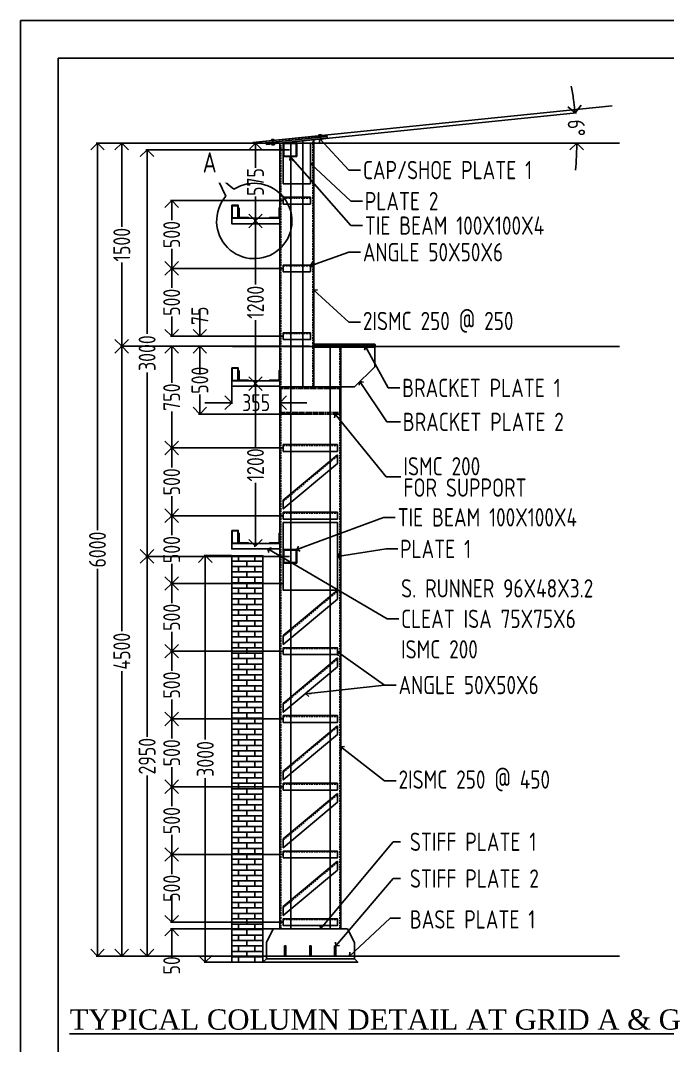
# Model space of a CAD drawing. Header units: millimetres. Extents: x 3470347 to 5996549, y -3470518 to 17149644.
# Drawn here: x 4680305 to 4689857, y 6615136 to 6630265 of the extents above; entities that cross this region are included whole.
import ezdxf

# ---------------------------------------------------------------- set-up
doc = ezdxf.new("R2010")
doc.units = ezdxf.units.MM
doc.header["$MEASUREMENT"] = 0
doc.header["$PDMODE"] = 35
doc.header["$PDSIZE"] = -5
doc.linetypes.add('DASHED', pattern=[0.75, 0.5, -0.25])
doc.linetypes.add('DASHED2', pattern=[0.375, 0.25, -0.125])
doc.layers.get('0').update_dxf_attribs({"linetype": 'CONTINUOUS', "lineweight": 25})
doc.layers.get('DEFPOINTS').update_dxf_attribs({"linetype": 'CONTINUOUS', "lineweight": 25})
doc.layers.add('BOLT', color=1, linetype='CONTINUOUS')
doc.layers.add('see level', color=2, linetype='CONTINUOUS')
for name, color, linetype, lineweight in [('L5', 10, 'CONTINUOUS', 40), ('rRCC 1', 3, 'CONTINUOUS', 25), ('SHEET', 7, 'CONTINUOUS', 15)]:
    doc.layers.add(name, color=color, linetype=linetype, lineweight=lineweight)
doc.styles.add('DIM', font='geniso.shx', dxfattribs={"width": 0.85})
doc.styles.add('JAINIL', font='times.ttf')
doc.dimstyles.new('ST-100', dxfattribs={"dimscale": 100, "dimtxt": 7, "dimasz": 5, "dimexe": 0.18, "dimexo": 0.0625, "dimgap": 0.2, "dimtad": 0, "dimdec": 0, "dimzin": 0, "dimdsep": 46, "dimtxsty": 'DIM', "dimblk": 'OPEN90', "dimcen": 0.09, "dimclrd": 256, "dimclrt": 7, "dimadec": 0, "dimazin": 0, "dimtfac": 1, "dimtdec": 0, "dimtofl": 0, "dimtmove": 0, "dimatfit": 3, "dimldrblk": 'OPEN90', "dimfxl": 1, "dimtolj": 1, "dimtzin": 0, "dimlwd": -1, "dimarcsym": 0})
doc.dimstyles.new('ST-50', dxfattribs={"dimscale": 100, "dimtxt": 2.5, "dimasz": 2, "dimexe": 0.18, "dimexo": 0.0625, "dimgap": 0.2, "dimtad": 0, "dimdec": 0, "dimlfac": 0.5, "dimzin": 0, "dimdsep": 46, "dimtxsty": 'DIM', "dimblk": 'OPEN90', "dimcen": 0.09, "dimclrd": 256, "dimclrt": 7, "dimadec": 0, "dimazin": 0, "dimtfac": 1, "dimtdec": 0, "dimtofl": 0, "dimtmove": 0, "dimatfit": 3, "dimldrblk": 'OPEN90', "dimfxl": 1, "dimtolj": 1, "dimtzin": 0, "dimlwd": -1, "dimarcsym": 0})

# ---------------------------------------------------------------- blocks, each defined once
blk = doc.blocks.new('_Open90')
at = {"color": 0, "linetype": 'ByBlock', "lineweight": -2}
for p, q in [((0, 0), (-1, 0)), ((-0.5, 0.5), (0, 0)), ((0, 0), (-0.5, -0.5))]:
    blk.add_line(p, q, dxfattribs=at)
blk = doc.blocks.new('*D1111')
at = {"layer": 'BOLT', "color": 0, "lineweight": -2}
for p, q in [((4683768, 6624906), (4683756, 6624906)), ((4683768, 6622506), (4683756, 6622506))]:
    blk.add_line(p, q, dxfattribs=at)
at = {"layer": 'BOLT'}
for p, q in [((4683774, 6624706), (4683774, 6623970)), ((4683774, 6622706), (4683774, 6623441))]:
    blk.add_line(p, q, dxfattribs=at)
at = {"layer": 'DEFPOINTS', "color": 0}
for p in [(4683774, 6624906), (4683774, 6624906), (4683774, 6622506)]:
    blk.add_point(p, dxfattribs=at)
at = {"layer": 'BOLT', "xscale": 200, "yscale": 200, "zscale": 200}
for p, rotation in [((4683774, 6624906), 90), ((4683774, 6622506), 270)]:
    blk.add_blockref('_Open90', p, dxfattribs=dict(at, rotation=rotation))
at = {"layer": 'BOLT', "color": 7, "insert": (4683774, 6623706), "char_height": 250, "attachment_point": 5, "rotation": 90, "style": 'DIM'}
blk.add_mtext('\\A1;1200', dxfattribs=at)
blk = doc.blocks.new('*D1112')
at = {"layer": 'BOLT', "color": 0, "lineweight": -2}
for p, q in [((4683768, 6627306), (4683756, 6627306)), ((4683768, 6624906), (4683756, 6624906))]:
    blk.add_line(p, q, dxfattribs=at)
at = {"layer": 'BOLT'}
for p, q in [((4683774, 6627106), (4683774, 6626370)), ((4683774, 6625106), (4683774, 6625841))]:
    blk.add_line(p, q, dxfattribs=at)
at = {"layer": 'DEFPOINTS', "color": 0}
for p in [(4683774, 6627306), (4683774, 6627306), (4683774, 6624906)]:
    blk.add_point(p, dxfattribs=at)
at = {"layer": 'BOLT', "xscale": 200, "yscale": 200, "zscale": 200}
for p, rotation in [((4683774, 6627306), 90), ((4683774, 6624906), 270)]:
    blk.add_blockref('_Open90', p, dxfattribs=dict(at, rotation=rotation))
at = {"layer": 'BOLT', "color": 7, "insert": (4683774, 6626106), "char_height": 250, "attachment_point": 5, "rotation": 90, "style": 'DIM'}
blk.add_mtext('\\A1;1200', dxfattribs=at)
blk = doc.blocks.new('*D1113')
at = {"layer": 'BOLT', "color": 0, "lineweight": -2}
for p, q in [((4683768, 6628456), (4683756, 6628456)), ((4683768, 6627306), (4683756, 6627306))]:
    blk.add_line(p, q, dxfattribs=at)
at = {"layer": 'BOLT'}
for p, q in [((4683774, 6628256), (4683774, 6628092)), ((4683774, 6627506), (4683774, 6627669))]:
    blk.add_line(p, q, dxfattribs=at)
at = {"layer": 'DEFPOINTS', "color": 0}
for p in [(4683774, 6628456), (4683774, 6628456), (4683774, 6627306)]:
    blk.add_point(p, dxfattribs=at)
at = {"layer": 'BOLT', "xscale": 200, "yscale": 200, "zscale": 200}
for p, rotation in [((4683774, 6628456), 90), ((4683774, 6627306), 270)]:
    blk.add_blockref('_Open90', p, dxfattribs=dict(at, rotation=rotation))
at = {"layer": 'BOLT', "color": 7, "insert": (4683774, 6627881), "char_height": 250, "attachment_point": 5, "rotation": 90, "style": 'DIM'}
blk.add_mtext('\\A1;575', dxfattribs=at)
blk = doc.blocks.new('*D1114')
at = {"layer": 'BOLT', "color": 0, "lineweight": -2}
for p, q in [((4684334, 6628476), (4688513, 6628904)), ((4684340, 6628456), (4688536, 6628456))]:
    blk.add_line(p, q, dxfattribs=at)
at = {"layer": 'BOLT'}
for start, end in [(8.4624, 11.0768), (354.7713, 357.3857)]:
    blk.add_arc((4684134, 6628456), 4384, start, end, dxfattribs=at)
at = {"layer": 'DEFPOINTS', "color": 0}
for p in [(4688508, 6628754), (4684134, 6628456), (4684328, 6628475), (4684334, 6628456)]:
    blk.add_point(p, dxfattribs=at)
at = {"layer": 'BOLT', "xscale": 200, "yscale": 200, "zscale": 200}
for p, rotation in [((4688495, 6628902), 277.1552452663862), ((4688518, 6628456), 88.69282649763038)]:
    blk.add_blockref('_Open90', p, dxfattribs=dict(at, rotation=rotation))
at = {"layer": 'BOLT', "color": 7, "insert": (4688512, 6628679), "char_height": 250, "attachment_point": 5, "rotation": 272.924, "style": 'DIM'}
blk.add_mtext('\\A1;6%%d', dxfattribs=at)
blk = doc.blocks.new('*D1115')
at = {"layer": 'BOLT', "color": 0, "lineweight": -2}
for p, q in [((4683424, 6624859), (4683424, 6624606)), ((4684134, 6624859), (4684134, 6624606))]:
    blk.add_line(p, q, dxfattribs=at)
at = {"layer": 'BOLT'}
for p, q in [((4683224, 6624624), (4683024, 6624624)), ((4684334, 6624624), (4684534, 6624624))]:
    blk.add_line(p, q, dxfattribs=at)
at = {"layer": 'DEFPOINTS', "color": 0}
for p in [(4683424, 6624866), (4684134, 6624866), (4684134, 6624624)]:
    blk.add_point(p, dxfattribs=at)
at = {"layer": 'BOLT', "xscale": 200, "yscale": 200, "zscale": 200}
blk.add_blockref('_Open90', (4683424, 6624624), dxfattribs=at)
at = {"layer": 'BOLT', "xscale": 200, "yscale": 200, "zscale": 200, "rotation": 180}
blk.add_blockref('_Open90', (4684134, 6624624), dxfattribs=at)
at = {"layer": 'BOLT', "color": 7, "insert": (4683784, 6624624), "char_height": 250, "attachment_point": 5, "style": 'DIM'}
blk.add_mtext('\\A1;355', dxfattribs=at)
blk = doc.blocks.new('*D1116')
at = {"layer": 'BOLT', "color": 0, "lineweight": -2}
for p, q in [((4684128, 6628456), (4681423, 6628456)), ((4683928, 6616456), (4681423, 6616456))]:
    blk.add_line(p, q, dxfattribs=at)
at = {"layer": 'BOLT'}
for p, q in [((4681441, 6628256), (4681441, 6622741)), ((4681441, 6616656), (4681441, 6622170))]:
    blk.add_line(p, q, dxfattribs=at)
at = {"layer": 'DEFPOINTS', "color": 0}
for p in [(4681441, 6628456), (4684134, 6628456), (4683934, 6616456)]:
    blk.add_point(p, dxfattribs=at)
at = {"layer": 'BOLT', "xscale": 200, "yscale": 200, "zscale": 200}
for p, rotation in [((4681441, 6628456), 90), ((4681441, 6616456), 270)]:
    blk.add_blockref('_Open90', p, dxfattribs=dict(at, rotation=rotation))
at = {"layer": 'BOLT', "color": 7, "insert": (4681441, 6622456), "char_height": 250, "attachment_point": 5, "rotation": 90, "style": 'DIM'}
blk.add_mtext('\\A1;6000', dxfattribs=at)
blk = doc.blocks.new('*D1117')
at = {"layer": 'BOLT'}
for p, q in [((4682537, 6617156), (4682537, 6617356)), ((4682537, 6616656), (4682537, 6616456))]:
    blk.add_line(p, q, dxfattribs=at)
at = {"layer": 'BOLT', "color": 0, "lineweight": -2}
for p, q in [((4684178, 6616956), (4682519, 6616956)), ((4684189, 6616856), (4682519, 6616856))]:
    blk.add_line(p, q, dxfattribs=at)
at = {"layer": 'DEFPOINTS', "color": 0}
for p in [(4682537, 6616956), (4684184, 6616956), (4684195, 6616856)]:
    blk.add_point(p, dxfattribs=at)
at = {"layer": 'BOLT', "xscale": 200, "yscale": 200, "zscale": 200}
for p, rotation in [((4682537, 6616956), 270), ((4682537, 6616856), 90)]:
    blk.add_blockref('_Open90', p, dxfattribs=dict(at, rotation=rotation))
at = {"layer": 'BOLT', "color": 7, "insert": (4682537, 6616319), "char_height": 250, "attachment_point": 5, "rotation": 90, "style": 'DIM'}
blk.add_mtext('\\A1;50', dxfattribs=at)
blk = doc.blocks.new('*D1118')
at = {"layer": 'BOLT', "color": 0, "lineweight": -2}
for p, q in [((4684178, 6617956), (4682519, 6617956)), ((4684178, 6616956), (4682519, 6616956))]:
    blk.add_line(p, q, dxfattribs=at)
at = {"layer": 'BOLT'}
for p, q in [((4682537, 6617756), (4682537, 6617667)), ((4682537, 6617156), (4682537, 6617244))]:
    blk.add_line(p, q, dxfattribs=at)
at = {"layer": 'DEFPOINTS', "color": 0}
for p in [(4682537, 6617956), (4684184, 6617956), (4684184, 6616956)]:
    blk.add_point(p, dxfattribs=at)
at = {"layer": 'BOLT', "xscale": 200, "yscale": 200, "zscale": 200}
for p, rotation in [((4682537, 6617956), 90), ((4682537, 6616956), 270)]:
    blk.add_blockref('_Open90', p, dxfattribs=dict(at, rotation=rotation))
at = {"layer": 'BOLT', "color": 7, "insert": (4682537, 6617456), "char_height": 250, "attachment_point": 5, "rotation": 90, "style": 'DIM'}
blk.add_mtext('\\A1;500', dxfattribs=at)
blk = doc.blocks.new('*D1119')
at = {"layer": 'BOLT', "color": 0, "lineweight": -2}
for p, q in [((4684178, 6618956), (4682519, 6618956)), ((4684178, 6617956), (4682519, 6617956))]:
    blk.add_line(p, q, dxfattribs=at)
at = {"layer": 'BOLT'}
for p, q in [((4682537, 6618756), (4682537, 6618667)), ((4682537, 6618156), (4682537, 6618244))]:
    blk.add_line(p, q, dxfattribs=at)
at = {"layer": 'DEFPOINTS', "color": 0}
for p in [(4682537, 6618956), (4684184, 6618956), (4684184, 6617956)]:
    blk.add_point(p, dxfattribs=at)
at = {"layer": 'BOLT', "xscale": 200, "yscale": 200, "zscale": 200}
for p, rotation in [((4682537, 6618956), 90), ((4682537, 6617956), 270)]:
    blk.add_blockref('_Open90', p, dxfattribs=dict(at, rotation=rotation))
at = {"layer": 'BOLT', "color": 7, "insert": (4682537, 6618456), "char_height": 250, "attachment_point": 5, "rotation": 90, "style": 'DIM'}
blk.add_mtext('\\A1;500', dxfattribs=at)
blk = doc.blocks.new('*D1120')
at = {"layer": 'BOLT', "color": 0, "lineweight": -2}
for p, q in [((4684178, 6619956), (4682519, 6619956)), ((4684178, 6618956), (4682519, 6618956))]:
    blk.add_line(p, q, dxfattribs=at)
at = {"layer": 'BOLT'}
for p, q in [((4682537, 6619756), (4682537, 6619667)), ((4682537, 6619156), (4682537, 6619244))]:
    blk.add_line(p, q, dxfattribs=at)
at = {"layer": 'DEFPOINTS', "color": 0}
for p in [(4682537, 6619956), (4684184, 6619956), (4684184, 6618956)]:
    blk.add_point(p, dxfattribs=at)
at = {"layer": 'BOLT', "xscale": 200, "yscale": 200, "zscale": 200}
for p, rotation in [((4682537, 6619956), 90), ((4682537, 6618956), 270)]:
    blk.add_blockref('_Open90', p, dxfattribs=dict(at, rotation=rotation))
at = {"layer": 'BOLT', "color": 7, "insert": (4682537, 6619456), "char_height": 250, "attachment_point": 5, "rotation": 90, "style": 'DIM'}
blk.add_mtext('\\A1;500', dxfattribs=at)
blk = doc.blocks.new('*D1121')
at = {"layer": 'BOLT', "color": 0, "lineweight": -2}
for p, q in [((4684178, 6620956), (4682519, 6620956)), ((4684178, 6619956), (4682519, 6619956))]:
    blk.add_line(p, q, dxfattribs=at)
at = {"layer": 'BOLT'}
for p, q in [((4682537, 6620756), (4682537, 6620667)), ((4682537, 6620156), (4682537, 6620244))]:
    blk.add_line(p, q, dxfattribs=at)
at = {"layer": 'DEFPOINTS', "color": 0}
for p in [(4682537, 6620956), (4684184, 6620956), (4684184, 6619956)]:
    blk.add_point(p, dxfattribs=at)
at = {"layer": 'BOLT', "xscale": 200, "yscale": 200, "zscale": 200}
for p, rotation in [((4682537, 6620956), 90), ((4682537, 6619956), 270)]:
    blk.add_blockref('_Open90', p, dxfattribs=dict(at, rotation=rotation))
at = {"layer": 'BOLT', "color": 7, "insert": (4682537, 6620456), "char_height": 250, "attachment_point": 5, "rotation": 90, "style": 'DIM'}
blk.add_mtext('\\A1;500', dxfattribs=at)
blk = doc.blocks.new('*D1122')
at = {"layer": 'BOLT', "color": 0, "lineweight": -2}
for p, q in [((4684178, 6621956), (4682519, 6621956)), ((4684178, 6620956), (4682519, 6620956))]:
    blk.add_line(p, q, dxfattribs=at)
at = {"layer": 'BOLT'}
for p, q in [((4682537, 6621756), (4682537, 6621667)), ((4682537, 6621156), (4682537, 6621244))]:
    blk.add_line(p, q, dxfattribs=at)
at = {"layer": 'DEFPOINTS', "color": 0}
for p in [(4682537, 6621956), (4684184, 6621956), (4684184, 6620956)]:
    blk.add_point(p, dxfattribs=at)
at = {"layer": 'BOLT', "xscale": 200, "yscale": 200, "zscale": 200}
for p, rotation in [((4682537, 6621956), 90), ((4682537, 6620956), 270)]:
    blk.add_blockref('_Open90', p, dxfattribs=dict(at, rotation=rotation))
at = {"layer": 'BOLT', "color": 7, "insert": (4682537, 6621456), "char_height": 250, "attachment_point": 5, "rotation": 90, "style": 'DIM'}
blk.add_mtext('\\A1;500', dxfattribs=at)
blk = doc.blocks.new('*D1123')
at = {"layer": 'BOLT', "color": 0, "lineweight": -2}
for p, q in [((4684178, 6622956), (4682519, 6622956)), ((4684178, 6621956), (4682519, 6621956))]:
    blk.add_line(p, q, dxfattribs=at)
at = {"layer": 'BOLT'}
for p, q in [((4682537, 6622756), (4682537, 6622667)), ((4682537, 6622156), (4682537, 6622244))]:
    blk.add_line(p, q, dxfattribs=at)
at = {"layer": 'DEFPOINTS', "color": 0}
for p in [(4682537, 6622956), (4684184, 6622956), (4684184, 6621956)]:
    blk.add_point(p, dxfattribs=at)
at = {"layer": 'BOLT', "xscale": 200, "yscale": 200, "zscale": 200}
for p, rotation in [((4682537, 6622956), 90), ((4682537, 6621956), 270)]:
    blk.add_blockref('_Open90', p, dxfattribs=dict(at, rotation=rotation))
at = {"layer": 'BOLT', "color": 7, "insert": (4682537, 6622456), "char_height": 250, "attachment_point": 5, "rotation": 90, "style": 'DIM'}
blk.add_mtext('\\A1;500', dxfattribs=at)
blk = doc.blocks.new('*D1124')
at = {"layer": 'BOLT', "color": 0, "lineweight": -2}
for p, q in [((4684178, 6623956), (4682519, 6623956)), ((4684178, 6622956), (4682519, 6622956))]:
    blk.add_line(p, q, dxfattribs=at)
at = {"layer": 'BOLT'}
for p, q in [((4682537, 6623756), (4682537, 6623667)), ((4682537, 6623156), (4682537, 6623244))]:
    blk.add_line(p, q, dxfattribs=at)
at = {"layer": 'DEFPOINTS', "color": 0}
for p in [(4682537, 6623956), (4684184, 6623956), (4684184, 6622956)]:
    blk.add_point(p, dxfattribs=at)
at = {"layer": 'BOLT', "xscale": 200, "yscale": 200, "zscale": 200}
for p, rotation in [((4682537, 6623956), 90), ((4682537, 6622956), 270)]:
    blk.add_blockref('_Open90', p, dxfattribs=dict(at, rotation=rotation))
at = {"layer": 'BOLT', "color": 7, "insert": (4682537, 6623456), "char_height": 250, "attachment_point": 5, "rotation": 90, "style": 'DIM'}
blk.add_mtext('\\A1;500', dxfattribs=at)
blk = doc.blocks.new('*D1125')
at = {"layer": 'BOLT', "color": 0, "lineweight": -2}
for p, q in [((4684128, 6625456), (4682519, 6625456)), ((4684178, 6623956), (4682519, 6623956))]:
    blk.add_line(p, q, dxfattribs=at)
at = {"layer": 'BOLT'}
for p, q in [((4682537, 6625256), (4682537, 6624917)), ((4682537, 6624156), (4682537, 6624494))]:
    blk.add_line(p, q, dxfattribs=at)
at = {"layer": 'DEFPOINTS', "color": 0}
for p in [(4682537, 6625456), (4684134, 6625456), (4684184, 6623956)]:
    blk.add_point(p, dxfattribs=at)
at = {"layer": 'BOLT', "xscale": 200, "yscale": 200, "zscale": 200}
for p, rotation in [((4682537, 6625456), 90), ((4682537, 6623956), 270)]:
    blk.add_blockref('_Open90', p, dxfattribs=dict(at, rotation=rotation))
at = {"layer": 'BOLT', "color": 7, "insert": (4682537, 6624706), "char_height": 250, "attachment_point": 5, "rotation": 90, "style": 'DIM'}
blk.add_mtext('\\A1;750', dxfattribs=at)
blk = doc.blocks.new('*D1126')
at = {"layer": 'BOLT'}
for p, q in [((4682953, 6625806), (4682953, 6626006)), ((4682953, 6625256), (4682953, 6625056))]:
    blk.add_line(p, q, dxfattribs=at)
at = {"layer": 'BOLT', "color": 0, "lineweight": -2}
for p, q in [((4684178, 6625606), (4682935, 6625606)), ((4684128, 6625456), (4682935, 6625456))]:
    blk.add_line(p, q, dxfattribs=at)
at = {"layer": 'DEFPOINTS', "color": 0}
for p in [(4682953, 6625606), (4684184, 6625606), (4684134, 6625456)]:
    blk.add_point(p, dxfattribs=at)
at = {"layer": 'BOLT', "xscale": 200, "yscale": 200, "zscale": 200}
for p, rotation in [((4682953, 6625606), 270), ((4682953, 6625456), 90)]:
    blk.add_blockref('_Open90', p, dxfattribs=dict(at, rotation=rotation))
at = {"layer": 'BOLT', "color": 7, "insert": (4682953, 6625906), "char_height": 250, "attachment_point": 5, "rotation": 90, "style": 'DIM'}
blk.add_mtext('\\A1;75', dxfattribs=at)
blk = doc.blocks.new('*D1127')
at = {"layer": 'BOLT', "color": 0, "lineweight": -2}
for p, q in [((4684178, 6626606), (4682519, 6626606)), ((4684178, 6625606), (4682519, 6625606))]:
    blk.add_line(p, q, dxfattribs=at)
at = {"layer": 'BOLT'}
for p, q in [((4682537, 6626406), (4682537, 6626317)), ((4682537, 6625806), (4682537, 6625894))]:
    blk.add_line(p, q, dxfattribs=at)
at = {"layer": 'DEFPOINTS', "color": 0}
for p in [(4682537, 6626606), (4684184, 6626606), (4684184, 6625606)]:
    blk.add_point(p, dxfattribs=at)
at = {"layer": 'BOLT', "xscale": 200, "yscale": 200, "zscale": 200}
for p, rotation in [((4682537, 6626606), 90), ((4682537, 6625606), 270)]:
    blk.add_blockref('_Open90', p, dxfattribs=dict(at, rotation=rotation))
at = {"layer": 'BOLT', "color": 7, "insert": (4682537, 6626106), "char_height": 250, "attachment_point": 5, "rotation": 90, "style": 'DIM'}
blk.add_mtext('\\A1;500', dxfattribs=at)
blk = doc.blocks.new('*D1128')
at = {"layer": 'BOLT', "color": 0, "lineweight": -2}
for p, q in [((4684178, 6627606), (4682519, 6627606)), ((4684178, 6626606), (4682519, 6626606))]:
    blk.add_line(p, q, dxfattribs=at)
at = {"layer": 'BOLT'}
for p, q in [((4682537, 6627406), (4682537, 6627317)), ((4682537, 6626806), (4682537, 6626894))]:
    blk.add_line(p, q, dxfattribs=at)
at = {"layer": 'DEFPOINTS', "color": 0}
for p in [(4682537, 6627606), (4684184, 6627606), (4684184, 6626606)]:
    blk.add_point(p, dxfattribs=at)
at = {"layer": 'BOLT', "xscale": 200, "yscale": 200, "zscale": 200}
for p, rotation in [((4682537, 6627606), 90), ((4682537, 6626606), 270)]:
    blk.add_blockref('_Open90', p, dxfattribs=dict(at, rotation=rotation))
at = {"layer": 'BOLT', "color": 7, "insert": (4682537, 6627106), "char_height": 250, "attachment_point": 5, "rotation": 90, "style": 'DIM'}
blk.add_mtext('\\A1;500', dxfattribs=at)
blk = doc.blocks.new('*D1129')
at = {"layer": 'BOLT', "color": 0, "lineweight": -2}
for p, q in [((4683418, 6622366), (4683015, 6622366)), ((4683418, 6616366), (4683015, 6616366))]:
    blk.add_line(p, q, dxfattribs=at)
at = {"layer": 'BOLT'}
for p, q in [((4683033, 6622166), (4683033, 6619651)), ((4683033, 6616566), (4683033, 6619080))]:
    blk.add_line(p, q, dxfattribs=at)
at = {"layer": 'DEFPOINTS', "color": 0}
for p in [(4683424, 6622366), (4683033, 6616366), (4683424, 6616366)]:
    blk.add_point(p, dxfattribs=at)
at = {"layer": 'BOLT', "xscale": 200, "yscale": 200, "zscale": 200}
for p, rotation in [((4683033, 6622366), 90), ((4683033, 6616366), 270)]:
    blk.add_blockref('_Open90', p, dxfattribs=dict(at, rotation=rotation))
at = {"layer": 'BOLT', "color": 7, "insert": (4683033, 6619366), "char_height": 250, "attachment_point": 5, "rotation": 90, "style": 'DIM'}
blk.add_mtext('\\A1;3000', dxfattribs=at)
blk = doc.blocks.new('*D1499')
at = {"layer": 'BOLT', "color": 0, "lineweight": -2}
for p, q in [((4684578, 6625456), (4682935, 6625456)), ((4684578, 6624456), (4682935, 6624456))]:
    blk.add_line(p, q, dxfattribs=at)
at = {"layer": 'BOLT'}
for p, q in [((4682953, 6625256), (4682953, 6625167)), ((4682953, 6624656), (4682953, 6624744))]:
    blk.add_line(p, q, dxfattribs=at)
at = {"layer": 'DEFPOINTS', "color": 0}
for p in [(4682953, 6625456), (4684584, 6625456), (4684584, 6624456)]:
    blk.add_point(p, dxfattribs=at)
at = {"layer": 'BOLT', "xscale": 200, "yscale": 200, "zscale": 200}
for p, rotation in [((4682953, 6625456), 90), ((4682953, 6624456), 270)]:
    blk.add_blockref('_Open90', p, dxfattribs=dict(at, rotation=rotation))
at = {"layer": 'BOLT', "color": 7, "insert": (4682953, 6624956), "char_height": 250, "attachment_point": 5, "rotation": 90, "style": 'DIM'}
blk.add_mtext('\\A1;500', dxfattribs=at)
blk = doc.blocks.new('*D1501')
at = {"layer": 'BOLT', "color": 0, "lineweight": -2}
for p, q in [((4684128, 6625456), (4681782, 6625456)), ((4682245, 6616456), (4681782, 6616456))]:
    blk.add_line(p, q, dxfattribs=at)
at = {"layer": 'BOLT'}
for p, q in [((4681800, 6625256), (4681800, 6621252)), ((4681800, 6616656), (4681800, 6620659))]:
    blk.add_line(p, q, dxfattribs=at)
at = {"layer": 'DEFPOINTS', "color": 0}
for p in [(4681800, 6625456), (4684134, 6625456), (4682251, 6616456)]:
    blk.add_point(p, dxfattribs=at)
at = {"layer": 'BOLT', "xscale": 200, "yscale": 200, "zscale": 200}
for p, rotation in [((4681800, 6625456), 90), ((4681800, 6616456), 270)]:
    blk.add_blockref('_Open90', p, dxfattribs=dict(at, rotation=rotation))
at = {"layer": 'BOLT', "color": 7, "insert": (4681800, 6620956), "char_height": 250, "attachment_point": 5, "rotation": 90, "style": 'DIM'}
blk.add_mtext('\\A1;4500', dxfattribs=at)
blk = doc.blocks.new('*D1502')
at = {"layer": 'BOLT', "color": 0, "lineweight": -2}
for p, q in [((4684128, 6628456), (4681782, 6628456)), ((4684128, 6625456), (4681782, 6625456))]:
    blk.add_line(p, q, dxfattribs=at)
at = {"layer": 'BOLT'}
for p, q in [((4681800, 6628256), (4681800, 6627220)), ((4681800, 6625656), (4681800, 6626691))]:
    blk.add_line(p, q, dxfattribs=at)
at = {"layer": 'DEFPOINTS', "color": 0}
for p in [(4681800, 6628456), (4684134, 6628456), (4684134, 6625456)]:
    blk.add_point(p, dxfattribs=at)
at = {"layer": 'BOLT', "xscale": 200, "yscale": 200, "zscale": 200}
for p, rotation in [((4681800, 6628456), 90), ((4681800, 6625456), 270)]:
    blk.add_blockref('_Open90', p, dxfattribs=dict(at, rotation=rotation))
at = {"layer": 'BOLT', "color": 7, "insert": (4681800, 6626956), "char_height": 250, "attachment_point": 5, "rotation": 90, "style": 'DIM'}
blk.add_mtext('\\A1;1500', dxfattribs=at)
blk = doc.blocks.new('*D1844')
at = {"layer": 'BOLT', "color": 0, "lineweight": -2}
for p, q in [((4684278, 6622356), (4682156, 6622356)), ((4682148, 6616456), (4682192, 6616456))]:
    blk.add_line(p, q, dxfattribs=at)
at = {"layer": 'BOLT'}
for p, q in [((4682174, 6622156), (4682174, 6619692)), ((4682174, 6616656), (4682174, 6619120))]:
    blk.add_line(p, q, dxfattribs=at)
at = {"layer": 'DEFPOINTS', "color": 0}
for p in [(4682174, 6622356), (4684284, 6622356), (4682142, 6616456)]:
    blk.add_point(p, dxfattribs=at)
at = {"layer": 'BOLT', "xscale": 200, "yscale": 200, "zscale": 200}
for p, rotation in [((4682174, 6622356), 90), ((4682174, 6616456), 270)]:
    blk.add_blockref('_Open90', p, dxfattribs=dict(at, rotation=rotation))
at = {"layer": 'BOLT', "color": 7, "insert": (4682174, 6619406), "char_height": 250, "attachment_point": 5, "rotation": 90, "style": 'DIM'}
blk.add_mtext('\\A1;2950', dxfattribs=at)
blk = doc.blocks.new('*D1845')
at = {"layer": 'BOLT', "color": 0, "lineweight": -2}
for p, q in [((4684278, 6628356), (4682156, 6628356)), ((4682344, 6622356), (4682156, 6622356))]:
    blk.add_line(p, q, dxfattribs=at)
at = {"layer": 'BOLT'}
for p, q in [((4682174, 6628156), (4682174, 6625641)), ((4682174, 6622556), (4682174, 6625070))]:
    blk.add_line(p, q, dxfattribs=at)
at = {"layer": 'DEFPOINTS', "color": 0}
for p in [(4682174, 6628356), (4684284, 6628356), (4682350, 6622356)]:
    blk.add_point(p, dxfattribs=at)
at = {"layer": 'BOLT', "xscale": 200, "yscale": 200, "zscale": 200}
for p, rotation in [((4682174, 6628356), 90), ((4682174, 6622356), 270)]:
    blk.add_blockref('_Open90', p, dxfattribs=dict(at, rotation=rotation))
at = {"layer": 'BOLT', "color": 7, "insert": (4682174, 6625356), "char_height": 250, "attachment_point": 5, "rotation": 90, "style": 'DIM'}
blk.add_mtext('\\A1;3000', dxfattribs=at)

msp = doc.modelspace()

# ---------------------------------------------------------------- hatches: boundary and pattern name
at = {"transparency": 33554559}
h = msp.add_hatch(color=2, dxfattribs=at)
h.dxf.hatch_style = 1
h.paths.add_polyline_path([(4684184.45, 6628255.63), (4684184.45, 6628455.63), (4684384.45, 6628455.63), (4684384.45, 6628255.63)])
h.paths.add_polyline_path([(4684192.45, 6628263.63), (4684192.45, 6628447.63), (4684376.45, 6628447.63), (4684376.45, 6628263.63)], flags=16)
h = msp.add_hatch(color=2, dxfattribs=at)
h.dxf.hatch_style = 1
h.paths.add_polyline_path([(4683424.45, 6627345.63), (4683424.45, 6627537.63), (4683520.45, 6627537.63), (4683520.45, 6627345.63)])
h.paths.add_polyline_path([(4683430.85, 6627531.23), (4683430.85, 6627352.03), (4683514.05, 6627352.03), (4683514.05, 6627531.23)], flags=16)
h = msp.add_hatch(color=2, dxfattribs=at)
h.dxf.hatch_style = 1
h.paths.add_polyline_path([(4683424.45, 6624945.63), (4683424.45, 6625137.63), (4683520.45, 6625137.63), (4683520.45, 6624945.63)])
h.paths.add_polyline_path([(4683430.85, 6625131.23), (4683430.85, 6624952.03), (4683514.05, 6624952.03), (4683514.05, 6625131.23)], flags=16)
h = msp.add_hatch(color=2, dxfattribs=at)
h.dxf.hatch_style = 1
h.paths.add_polyline_path([(4683424.45, 6622545.63), (4683424.45, 6622737.63), (4683520.45, 6622737.63), (4683520.45, 6622545.63)])
h.paths.add_polyline_path([(4683430.85, 6622731.23), (4683430.85, 6622552.03), (4683514.05, 6622552.03), (4683514.05, 6622731.23)], flags=16)
at = {"ltscale": 15, "true_color": 0xcd6928}
h = msp.add_hatch(dxfattribs=at)
h.set_pattern_fill('AR-BRSTD', color=32, scale=30)
h.set_pattern_definition([(0, (4683884.45, 6615165.63), (0, 80.01), []), (90, (4683884.45, 6615165.63), (-120, 80.01), [80.01, -80.01])])
h.paths.add_polyline_path([(4683424.45, 6616365.63), (4683884.45, 6616365.63), (4683884.45, 6622365.63), (4683424.45, 6622365.63)])
at = {"transparency": 33554559}
h = msp.add_hatch(color=2, dxfattribs=at)
h.dxf.hatch_style = 1
h.paths.add_polyline_path([(4684184.45, 6622255.63), (4684184.45, 6622455.63), (4684384.45, 6622455.63), (4684384.45, 6622255.63)])
h.paths.add_polyline_path([(4684192.45, 6622263.63), (4684192.45, 6622447.63), (4684376.45, 6622447.63), (4684376.45, 6622263.63)], flags=16)

# ---------------------------------------------------------------- linework, layer by layer
at = {"color": 1}
for p, q in [((4684134.45, 6616855.63, 0), (4684134.45, 6628455.63, 0)), ((4684294.45, 6624655.63, 0), (4684294.45, 6628472.02, 0)), ((4684474.45, 6624855.63, 0), (4684474.45, 6628490.45, 0)), ((4684634.45, 6624855.63, 0), (4684634.45, 6628506.84, 0)), ((4684874.45, 6624655.63, 0), (4684874.45, 6625455.63, 0)), ((4685034.45, 6616855.63, 0), (4685034.45, 6625455.63, 0)), ((4684294.45, 6616855.63, 0), (4684294.45, 6624655.63, 0)), ((4684874.45, 6616855.63, 0), (4684874.45, 6624655.63, 0))]:
    msp.add_line(p, q, dxfattribs=at)
at = {"color": 1, "linetype": 'DASHED', "ltscale": 50}
for p, q in [((4684148.65, 6624655.63, 0), (4684148.65, 6628457.08, 0)), ((4684620.25, 6624855.63, 0), (4684620.25, 6628505.39, 0)), ((4685020.25, 6624655.63, 0), (4685020.25, 6625455.63, 0)), ((4684148.65, 6616855.63, 0), (4684148.65, 6624655.63, 0)), ((4685020.25, 6616855.63, 0), (4685020.25, 6624655.63, 0))]:
    msp.add_line(p, q, dxfattribs=at)
at = {"color": 3, "elevation": 0}
for points in [[(4689039.05, 6629006.23), (4683734.43, 6628462.91)], [(4684184.45, 6627555.63), (4684584.45, 6627555.63), (4684584.45, 6627655.63), (4684184.45, 6627655.63), (4684184.45, 6627555.63)], [(4684184.45, 6626555.63), (4684584.45, 6626555.63), (4684584.45, 6626655.63), (4684184.45, 6626655.63), (4684184.45, 6626555.63)], [(4684184.45, 6625555.63), (4684584.45, 6625555.63), (4684584.45, 6625655.63), (4684184.45, 6625655.63), (4684184.45, 6625555.63)], [(4684184.45, 6623905.63), (4684984.45, 6623905.63), (4684984.45, 6624005.63), (4684184.45, 6624005.63), (4684184.45, 6623905.63)], [(4684984.48, 6623855.65), (4684184.45, 6623186.03), (4684184.45, 6623055.63), (4684984.45, 6623725.22), (4684984.45, 6623855.63)], [(4684184.45, 6622905.63), (4684984.45, 6622905.63), (4684984.45, 6623005.63), (4684184.45, 6623005.63), (4684184.45, 6622905.63)], [(4684984.48, 6621855.65), (4684184.45, 6621186.03), (4684184.45, 6621055.63), (4684984.45, 6621725.22), (4684984.45, 6621855.63)], [(4684184.45, 6620905.63), (4684984.45, 6620905.63), (4684984.45, 6621005.63), (4684184.45, 6621005.63), (4684184.45, 6620905.63)], [(4684984.48, 6620855.65), (4684184.45, 6620186.03), (4684184.45, 6620055.63), (4684984.45, 6620725.22), (4684984.45, 6620855.63)], [(4684184.45, 6619905.63), (4684984.45, 6619905.63), (4684984.45, 6620005.63), (4684184.45, 6620005.63), (4684184.45, 6619905.63)], [(4684984.48, 6619855.65), (4684184.45, 6619186.03), (4684184.45, 6619055.63), (4684984.45, 6619725.22), (4684984.45, 6619855.63)], [(4684184.45, 6618905.63), (4684984.45, 6618905.63), (4684984.45, 6619005.63), (4684184.45, 6619005.63), (4684184.45, 6618905.63)], [(4684984.48, 6618855.65), (4684184.45, 6618186.03), (4684184.45, 6618055.63), (4684984.45, 6618725.22), (4684984.45, 6618855.63)], [(4684184.45, 6617905.63), (4684984.45, 6617905.63), (4684984.45, 6618005.63), (4684184.45, 6618005.63), (4684184.45, 6617905.63)], [(4684984.48, 6617855.65), (4684184.45, 6617186.03), (4684184.45, 6617055.63), (4684984.45, 6617725.22), (4684984.45, 6617855.63)], [(4684184.45, 6616905.63), (4684984.45, 6616905.63), (4684984.45, 6617005.63), (4684184.45, 6617005.63), (4684184.45, 6616905.63)]]:
    msp.add_lwpolyline(points, dxfattribs=at)
at = {"color": 5, "elevation": 0}
for points in [[(4684833.86, 6628527.26), (4684828.97, 6628575.01), (4683930.16, 6628482.95), (4683935.05, 6628435.2)], [(4684184.45, 6628455.63), (4684584.45, 6628455.63), (4684584.45, 6627855.63), (4684184.45, 6627855.63)], [(4684184.45, 6622855.63), (4684984.45, 6622855.63), (4684984.45, 6621855.63), (4684184.45, 6621855.63)]]:
    msp.add_lwpolyline(points, close=True, dxfattribs=at)
for points in [[(4684831.41, 6628551.14), (4683932.6, 6628459.08)], [(4684745.41, 6628566.46), (4684743.78, 6628582.37), (4684711.94, 6628579.11), (4684713.57, 6628563.19)], [(4684736.01, 6628501.16), (4684727.86, 6628580.74)], [(4684045.55, 6628494.77), (4684043.92, 6628510.69), (4684012.09, 6628507.43), (4684013.72, 6628491.51)], [(4684050.44, 6628447.02), (4684052.07, 6628431.11), (4684020.24, 6628427.85), (4684018.61, 6628443.76)], [(4684036.16, 6628429.48), (4684028.01, 6628509.06)], [(4684034.53, 6628445.39), (4684029.64, 6628493.14)], [(4684750.3, 6628518.7), (4684751.93, 6628502.79), (4684720.09, 6628499.53), (4684718.46, 6628515.44)], [(4683934.45, 6616415.63), (4683934.45, 6616455.63), (4685234.45, 6616455.63), (4685234.45, 6616415.63), (4683934.45, 6616415.63)]]:
    msp.add_lwpolyline(points, dxfattribs=at)
at = {"color": 8, "elevation": 0}
for points in [[(4683424.45, 6628455.63), (4689149.11, 6628455.63)], [(4683434.45, 6625455.63), (4689149.11, 6625455.63)], [(4683424.45, 6616455.63), (4689149.11, 6616455.63)]]:
    msp.add_lwpolyline(points, dxfattribs=at)
at = {"color": 3, "elevation": 0}
for points in [[(4684384.45, 6628255.63), (4684184.45, 6628255.63), (4684184.45, 6628455.63), (4684384.45, 6628455.63)], [(4684376.45, 6628263.63), (4684192.45, 6628263.63), (4684192.45, 6628447.63), (4684376.45, 6628447.63)], [(4683520.45, 6627495.63), (4683520.45, 6627345.63), (4683670.45, 6627345.63), (4683670.45, 6627357.63), (4683532.45, 6627357.63), (4683532.45, 6627495.63)], [(4684134.45, 6627495.63), (4684134.45, 6627345.63), (4683984.45, 6627345.63), (4683984.45, 6627357.63), (4684122.45, 6627357.63), (4684122.45, 6627495.63)], [(4685534.45, 6625455.63), (4685534.45, 6625155.63), (4685234.45, 6624855.63), (4685034.45, 6624855.63), (4684134.45, 6624855.63), (4684134.45, 6625455.63), (4685034.45, 6625455.63)], [(4683520.45, 6625095.63), (4683520.45, 6624945.63), (4683670.45, 6624945.63), (4683670.45, 6624957.63), (4683532.45, 6624957.63), (4683532.45, 6625095.63)], [(4684134.45, 6625095.63), (4684134.45, 6624945.63), (4683984.45, 6624945.63), (4683984.45, 6624957.63), (4684122.45, 6624957.63), (4684122.45, 6625095.63)], [(4683520.45, 6622695.63), (4683520.45, 6622545.63), (4683670.45, 6622545.63), (4683670.45, 6622557.63), (4683532.45, 6622557.63), (4683532.45, 6622695.63)], [(4684134.45, 6622695.63), (4684134.45, 6622545.63), (4683984.45, 6622545.63), (4683984.45, 6622557.63), (4684122.45, 6622557.63), (4684122.45, 6622695.63)], [(4684384.45, 6622255.63), (4684184.45, 6622255.63), (4684184.45, 6622455.63), (4684384.45, 6622455.63)], [(4684376.45, 6622263.63), (4684192.45, 6622263.63), (4684192.45, 6622447.63), (4684376.45, 6622447.63)]]:
    msp.add_lwpolyline(points, close=True, dxfattribs=at)
at = {"elevation": 0}
msp.add_lwpolyline([(4683337.1, 6627670.94), (4683178.78, 6628001.02), (4683456.59, 6627774.02)], dxfattribs=at)
at = {"color": 3, "linetype": 'DASHED', "ltscale": 50, "elevation": 0}
for points in [[(4684184.45, 6627643.63), (4684584.45, 6627643.63)], [(4684184.45, 6626643.63), (4684584.45, 6626643.63)], [(4684184.45, 6625643.63), (4684584.45, 6625643.63)], [(4684184.45, 6623993.63), (4684984.45, 6623993.63)], [(4684184.45, 6623170.38), (4684984.45, 6623839.98)], [(4684184.45, 6622993.63), (4684984.45, 6622993.63)], [(4684184.45, 6621170.38), (4684984.45, 6621839.98)], [(4684184.45, 6620993.63), (4684984.45, 6620993.63)], [(4684184.45, 6620170.38), (4684984.45, 6620839.98)], [(4684184.45, 6619993.63), (4684984.45, 6619993.63)], [(4684184.45, 6619170.38), (4684984.45, 6619839.98)], [(4684184.45, 6618993.63), (4684984.45, 6618993.63)], [(4684184.45, 6618170.38), (4684984.45, 6618839.98)], [(4684184.45, 6617993.63), (4684984.45, 6617993.63)], [(4684184.45, 6617170.38), (4684984.45, 6617839.98)], [(4684184.45, 6616993.63), (4684984.45, 6616993.63)]]:
    msp.add_lwpolyline(points, dxfattribs=at)
at = {"elevation": 0}
for points in [[(4683424.45, 6627537.63), (4683424.45, 6627345.63), (4683520.45, 6627345.63), (4683520.45, 6627537.63)], [(4683430.85, 6627531.23), (4683430.85, 6627352.03), (4683514.05, 6627352.03), (4683514.05, 6627531.23)], [(4683424.45, 6625137.63), (4683424.45, 6624945.63), (4683520.45, 6624945.63), (4683520.45, 6625137.63)], [(4683430.85, 6625131.23), (4683430.85, 6624952.03), (4683514.05, 6624952.03), (4683514.05, 6625131.23)], [(4683424.45, 6622737.63), (4683424.45, 6622545.63), (4683520.45, 6622545.63), (4683520.45, 6622737.63)], [(4683430.85, 6622731.23), (4683430.85, 6622552.03), (4683514.05, 6622552.03), (4683514.05, 6622731.23)]]:
    msp.add_lwpolyline(points, close=True, dxfattribs=at)
at = {"color": 2, "elevation": 0}
for points in [[(4684134.45, 6627345.63), (4684134.45, 6627265.63), (4683424.45, 6627265.63), (4683424.45, 6627345.63)], [(4684134.45, 6624945.63), (4684134.45, 6624865.63), (4683424.45, 6624865.63), (4683424.45, 6624945.63)], [(4684134.45, 6622545.63), (4684134.45, 6622465.63), (4683424.45, 6622465.63), (4683424.45, 6622545.63)]]:
    msp.add_lwpolyline(points, close=True, dxfattribs=at)
at = {"color": 6, "linetype": 'DASHED2', "ltscale": 50, "elevation": 0}
for points in [[(4685020.25, 6624455.63), (4684148.65, 6624455.63), (4684148.65, 6624855.63), (4685020.25, 6624855.63)], [(4685020.25, 6624477.23), (4684148.65, 6624477.23), (4684148.65, 6624834.03), (4685020.25, 6624834.03)]]:
    msp.add_lwpolyline(points, close=True, dxfattribs=at)
at = {"color": 4, "elevation": 0}
for points in [[(4685134.45, 6616855.63), (4685234.45, 6616655.63), (4685234.45, 6616455.63), (4683934.45, 6616455.63), (4683934.45, 6616655.63), (4684034.45, 6616855.63)], [(4684204.45, 6616455.63), (4684204.45, 6616605.63), (4684224.45, 6616605.63), (4684224.45, 6616455.63)], [(4684574.45, 6616455.63), (4684574.45, 6616605.63), (4684594.45, 6616605.63), (4684594.45, 6616455.63)], [(4684941.12, 6616455.63), (4684941.12, 6616605.63), (4684961.12, 6616605.63), (4684961.12, 6616455.63)]]:
    msp.add_lwpolyline(points, close=True, dxfattribs=at)
at = {"color": 6, "elevation": 0}
msp.add_lwpolyline([(4683884.45, 6616365.63), (4683934.45, 6616415.63), (4685234.45, 6616415.63), (4685284.45, 6616365.63)], close=True, dxfattribs=at)
msp.add_arc((4683756.45, 6627305.63, 0), 556.15, 138.940114, 122.627291)
at = {"layer": 'L5', "color": 0, "linetype": 'ByBlock', "elevation": 0}
msp.add_lwpolyline([(4684634.45, 6625455.63), (4685534.45, 6625455.63), (4685534.45, 6625479.63), (4684634.45, 6625479.63)], close=True, dxfattribs=at)
at = {"layer": 'see level', "color": 1, "linetype": 'ByBlock', "elevation": 0}
msp.add_lwpolyline([(4683424.45, 6616365.63), (4683884.45, 6616365.63), (4683884.45, 6622365.63), (4683424.45, 6622365.63)], close=True, dxfattribs=at)

# ---------------------------------------------------------------- texts
at = {"layer": 'rRCC 1', "color": 7, "char_height": 270, "attachment_point": 4, "style": 'DIM', "bg_fill": 2}
for s, insert in [('\\A1;CAP/SHOE PLATE 1', (4685360.69, 6628056.83, 0)), ('\\A1;ANGLE 50X50X6', (4685360.69, 6626844.61, 0)), ('\\A1;2ISMC 250 @ 250', (4685360.69, 6625810.18, 0)), ('\\A1;BRACKET PLATE 1', (4685940.39, 6624841.99, 0)), ('\\A1;\\Fgeniso.shx|c1;ANGLE 50X50X6', (4685886.74, 6620456.05, 0)), ('\\A1;2ISMC 250 @ 450', (4685886.74, 6619041.68, 0))]:
    msp.add_mtext(s, dxfattribs=dict(at, insert=insert))
at = {"layer": 'rRCC 1', "color": 7, "insert": (4685959.16, 6623527.83, 0), "char_height": 270, "attachment_point": 4, "line_spacing_factor": 0.7, "style": 'DIM', "bg_fill": 2}
msp.add_mtext('\\A1;ISMC 200\\PFOR SUPPORT', dxfattribs=at)

# ---------------------------------------------------------------- dimensions: what is measured, and where the dimension line sits
at = {"layer": 'BOLT'}
for base, p1, p2, override, picture, middle in [((4681441.4, 6628455.63, 0), (4683934.45, 6616455.63, 0), (4684134.45, 6628455.63, 0), {"dimblk": 'Open90'}, '*D1116', (4681441.4, 6622455.63, 0)), ((4683774.45, 6628455.63, 0), (4683774.45, 6627305.63, 0), (4683774.45, 6628455.63, 0), {"dimblk": 'Open90'}, '*D1113', (4683774.45, 6627880.63, 0)), ((4682537.33, 6627605.63, 0), (4684184.45, 6626605.63, 0), (4684184.45, 6627605.63, 0), {"dimtmove": 1}, '*D1128', (4682537.33, 6627105.63, 0)), ((4683774.45, 6627305.63, 0), (4683774.45, 6624905.63, 0), (4683774.45, 6627305.63, 0), {"dimblk": 'Open90'}, '*D1112', (4683774.45, 6626105.63, 0)), ((4682537.33, 6626605.63, 0), (4684184.45, 6625605.63, 0), (4684184.45, 6626605.63, 0), {"dimtmove": 1}, '*D1127', (4682537.33, 6626105.63, 0)), ((4681800.44, 6625455.63), (4682250.93, 6616455.63, 0), (4684134.45, 6625455.63), {"dimblk": 'Open90', "dimtmove": 1}, '*D1501', (4681800.44, 6620955.63)), ((4682537.33, 6625455.63, 0), (4684184.45, 6623955.63, 0), (4684134.45, 6625455.63, 0), {"dimtmove": 1}, '*D1125', (4682537.33, 6624705.63, 0)), ((4682953.13, 6625455.63), (4684584.45, 6624455.63, 0), (4684584.45, 6625455.63, 0), {"dimblk": 'Open90'}, '*D1499', (4682953.13, 6624955.63)), ((4683774.45, 6624905.63, 0), (4683774.45, 6622505.63, 0), (4683774.45, 6624905.63, 0), {"dimblk": 'Open90'}, '*D1111', (4683774.45, 6623705.63, 0)), ((4682537.33, 6623955.63, 0), (4684184.45, 6622955.63, 0), (4684184.45, 6623955.63, 0), {"dimtmove": 1}, '*D1124', (4682537.33, 6623455.63, 0)), ((4682537.33, 6622955.63, 0), (4684184.45, 6621955.63, 0), (4684184.45, 6622955.63, 0), {"dimtmove": 1}, '*D1123', (4682537.33, 6622455.63, 0)), ((4682173.63, 6622355.63), (4682142.01, 6616455.63), (4684284.45, 6622355.63, 0), {"dimblk": 'Open90', "dimtmove": 1}, '*D1844', (4682173.63, 6619405.63)), ((4683033.08, 6616365.63, 0), (4683424.45, 6622365.63, 0), (4683424.45, 6616365.63, 0), {"dimblk": 'Open90', "dimtmove": 1}, '*D1129', (4683033.08, 6619365.63, 0)), ((4682537.33, 6621955.63, 0), (4684184.45, 6620955.63, 0), (4684184.45, 6621955.63, 0), {"dimtmove": 1}, '*D1122', (4682537.33, 6621455.63, 0)), ((4682537.33, 6620955.63, 0), (4684184.45, 6619955.63, 0), (4684184.45, 6620955.63, 0), {"dimtmove": 1}, '*D1121', (4682537.33, 6620455.63, 0)), ((4682537.33, 6619955.63, 0), (4684184.45, 6618955.63, 0), (4684184.45, 6619955.63, 0), {"dimtmove": 1}, '*D1120', (4682537.33, 6619455.63, 0))]:
    dim = msp.add_linear_dim(base=base, p1=p1, p2=p2, angle=90, dimstyle='ST-50', override=override, dxfattribs=at)
    dim.commit()
    dim.dimension.update_dxf_attribs({"geometry": picture, "text_midpoint": middle})
dim = msp.add_linear_dim(base=(4682953.13, 6625605.63, 0), p1=(4684134.45, 6625455.63, 0), p2=(4684184.45, 6625605.63, 0), angle=90, dimstyle='ST-50', override={"dimtmove": 1}, dxfattribs=at)
dim.commit()
dim.dimension.update_dxf_attribs({"geometry": '*D1126', "text_midpoint": (4682953.13, 6625905.63, 0), "dimtype": 160})
dim = msp.add_linear_dim(base=(4684134.45, 6624624.27, 0), p1=(4683424.45, 6624865.63, 0), p2=(4684134.45, 6624865.63, 0), dimstyle='ST-50', override={"dimblk": 'Open90'}, dxfattribs=at)
dim.commit()
dim.dimension.update_dxf_attribs({"geometry": '*D1115', "text_midpoint": (4683784.45, 6624624.27, 0), "dimtype": 160})
for base, p1, p2, picture, middle in [((4682537.33, 6618955.63, 0), (4684184.45, 6617955.63, 0), (4684184.45, 6618955.63, 0), '*D1119', (4682537.33, 6618455.63, 0)), ((4682537.33, 6617955.63, 0), (4684184.45, 6616955.63, 0), (4684184.45, 6617955.63, 0), '*D1118', (4682537.33, 6617455.63, 0))]:
    dim = msp.add_linear_dim(base=base, p1=p1, p2=p2, angle=90, dimstyle='ST-50', dxfattribs=at)
    dim.commit()
    dim.dimension.update_dxf_attribs({"geometry": picture, "text_midpoint": middle})
dim = msp.add_linear_dim(base=(4682537.33, 6616955.63, 0), p1=(4684195.2, 6616855.63, 0), p2=(4684184.45, 6616955.63, 0), angle=90, dimstyle='ST-50', dxfattribs=at)
dim.commit()
dim.dimension.update_dxf_attribs({"geometry": '*D1117', "text_midpoint": (4682537.33, 6616318.67, 0), "dimtype": 160})

# ---------------------------------------------------------------- leaders
at = {"layer": 'rRCC 1'}
for points in [[(4684735.13, 6616855.63, 0), (4685808.53, 6618142.62, 0), (4686063.59, 6618142.62, 0)], [(4684959.94, 6616605.63, 0), (4685808.53, 6617599.77, 0), (4686063.59, 6617599.77, 0)], [(4685163.51, 6616455.63, 0), (4685763.23, 6617014.19, 0), (4686063.59, 6617014.19, 0)]]:
    msp.add_leader(points, dimstyle='ST-100', override={"dimasz": 0.8}, dxfattribs=at)

# ---------------------------------------------------------------- next in the draw order: texts
at = {"layer": 'rRCC 1', "color": 7, "insert": (4686053.44, 6618142.62, 0), "char_height": 270, "attachment_point": 4, "line_spacing_factor": 0.709091, "style": 'DIM', "bg_fill": 2}
msp.add_mtext('\\A1;STIFF PLATE 1', dxfattribs=at)

# ---------------------------------------------------------------- next in the draw order: dimensions: what is measured, and where the dimension line sits
at = {"layer": 'BOLT'}
dim = msp.add_angular_dim_3p(base=(4688507.87, 6628753.68, 0), center=(4684134.45, 6628455.63, 0), p1=(4684333.7, 6628455.63, 0), p2=(4684327.71, 6628475.42, 0), dimstyle='ST-50', override={"dimblk": 'Open90'}, dxfattribs=at)
dim.commit()
dim.dimension.update_dxf_attribs({"geometry": '*D1114', "text_midpoint": (4688512.31, 6628679.24, 0), "dimtype": 165})

# ---------------------------------------------------------------- next in the draw order: leaders
at = {"layer": 'rRCC 1'}
for points in [[(4684722.17, 6628518.7, 0), (4685153.82, 6628056.83, 0), (4685325.9, 6628056.83, 0)], [(4684584.45, 6626643.63, 0), (4685153.82, 6626844.61, 0), (4685325.9, 6626844.61, 0)], [(4684634.45, 6626286.44, 0), (4685153.82, 6625810.18, 0), (4685325.9, 6625810.18, 0)], [(4685399.88, 6625455.63, 0), (4685733.53, 6624841.99, 0), (4685905.6, 6624841.99, 0)], [(4684948.86, 6624455.63, 0), (4685703.48, 6623527.83, 0), (4685919.16, 6623527.83, 0)], [(4684984.45, 6620944.29, 0), (4685679.87, 6620456.05, 0), (4685851.95, 6620456.05, 0)], [(4684519.17, 6620324.45, 0), (4685679.87, 6620456.05, 0), (4685851.95, 6620456.05, 0)], [(4685034.45, 6619544.29, 0), (4685679.87, 6619041.68, 0), (4685851.95, 6619041.68, 0)]]:
    msp.add_leader(points, dimstyle='ST-100', override={"dimasz": 0.8}, dxfattribs=at)

# ---------------------------------------------------------------- next in the draw order: texts
at = {"layer": 'rRCC 1', "color": 7, "char_height": 270, "attachment_point": 4, "style": 'DIM', "bg_fill": 2}
for s, insert in [('\\A1;BRACKET PLATE 2', (4685948.73, 6624340.62, 0)), ('\\A1;\\Fgeniso.shx|c1;S. RUNNER 96X48X3.2\\PCLEAT ISA 75X75X6\\PISMC 200', (4685923.69, 6621433.37, 0))]:
    msp.add_mtext(s, dxfattribs=dict(at, insert=insert))
at = {"layer": 'rRCC 1', "color": 7, "insert": (4686053.44, 6617599.77, 0), "char_height": 270, "attachment_point": 4, "line_spacing_factor": 0.709091, "style": 'DIM', "bg_fill": 2}
msp.add_mtext('\\A1;STIFF PLATE 2', dxfattribs=at)

# ---------------------------------------------------------------- next in the draw order: texts
at = {"layer": 'rRCC 1', "color": 7, "insert": (4686053.44, 6616996.99, 0), "char_height": 270, "attachment_point": 4, "line_spacing_factor": 0.709091, "style": 'DIM', "bg_fill": 2}
msp.add_mtext('\\A1;BASE PLATE 1', dxfattribs=at)

# ---------------------------------------------------------------- next in the draw order: leaders
at = {"layer": 'rRCC 1'}
for points in [[(4685315.3, 6624936.47, 0), (4685712.54, 6624340.62, 0), (4685913.94, 6624340.62, 0)], [(4683957.34, 6622465.63, 0), (4685716.83, 6621433.37, 0), (4685888.91, 6621433.37, 0)]]:
    msp.add_leader(points, dimstyle='ST-100', override={"dimasz": 0.8}, dxfattribs=at)

# ---------------------------------------------------------------- next in the draw order: linework, layer by layer
at = {"color": 192, "lineweight": 25, "elevation": 0}
msp.add_lwpolyline([(4680305, 6630265.11), (4680305, 6601077.16), (4700942.96, 6601077.16), (4700942.96, 6630265.11)], close=True, dxfattribs=at)
at = {"layer": 'SHEET', "color": 220, "lineweight": 25, "elevation": 0}
msp.add_lwpolyline([(4680859.92, 6629709.15), (4680859.92, 6601633.13), (4700388.04, 6601633.13), (4700388.04, 6629709.15)], close=True, dxfattribs=at)

# ---------------------------------------------------------------- next in the draw order: texts
at = {"layer": 'rRCC 1', "color": 7, "attachment_point": 4, "style": 'DIM', "bg_fill": 2}
for s, insert, char_height in [('\\A1;A', (4682994.84, 6628170.69, 0), 300), ('\\A1;\\Fgeniso.shx|c1;PLATE 2', (4685388.55, 6627598.64, 0), 270), ('\\A1;\\Fgeniso.shx|c1;PLATE 1', (4685908.44, 6622464.96, 0), 270)]:
    msp.add_mtext(s, dxfattribs=dict(at, insert=insert, char_height=char_height))
at = {"layer": 'rRCC 1', "color": 7, "insert": (4681030.17, 6615517.26, 0), "char_height": 300, "attachment_point": 4, "line_spacing_factor": 0.709091, "style": 'JAINIL', "bg_fill": 2}
msp.add_mtext('\\A1;\\LTYPICAL COLUMN DETAIL AT GRID A & G', dxfattribs=at)

# ---------------------------------------------------------------- next in the draw order: texts
at = {"layer": 'rRCC 1', "color": 7, "char_height": 270, "attachment_point": 4, "style": 'DIM', "bg_fill": 2}
for insert in [(4685388.55, 6627237.87, 0), (4685873.39, 6622931.21, 0)]:
    msp.add_mtext('\\A1;\\Fgeniso.shx|c1;TIE BEAM 100X100X4', dxfattribs=dict(at, insert=insert))

# ---------------------------------------------------------------- next in the draw order: dimensions: what is measured, and where the dimension line sits
at = {"layer": 'BOLT'}
for base, p1, p2, picture, middle in [((4681800.44, 6628455.63), (4684134.45, 6625455.63), (4684134.45, 6628455.63), '*D1502', (4681800.44, 6626955.63)), ((4682173.63, 6628355.63), (4682349.94, 6622355.63), (4684284.45, 6628355.63, 0), '*D1845', (4682173.63, 6625355.63))]:
    dim = msp.add_linear_dim(base=base, p1=p1, p2=p2, angle=90, dimstyle='ST-50', override={"dimblk": 'Open90', "dimtmove": 1}, dxfattribs=at)
    dim.commit()
    dim.dimension.update_dxf_attribs({"geometry": picture, "text_midpoint": middle})

# ---------------------------------------------------------------- next in the draw order: leaders
at = {"layer": 'rRCC 1'}
for points in [[(4684584.45, 6628155.63, 0), (4685181.68, 6627598.64, 0), (4685353.76, 6627598.64, 0)], [(4684984.45, 6622355.63, 0), (4685701.58, 6622464.96, 0), (4685873.66, 6622464.96, 0)]]:
    msp.add_leader(points, dimstyle='ST-100', override={"dimasz": 0.8}, dxfattribs=at)

# ---------------------------------------------------------------- next in the draw order: leaders
for points in [[(4684284.45, 6628255.63, 0), (4685181.68, 6627237.87, 0), (4685353.76, 6627237.87, 0)], [(4684384.45, 6622455.63, 0), (4685666.52, 6622931.21, 0), (4685838.6, 6622931.21, 0)]]:
    msp.add_leader(points, dimstyle='ST-100', override={"dimasz": 0.8}, dxfattribs=at)

doc.saveas('drawing.dxf')
